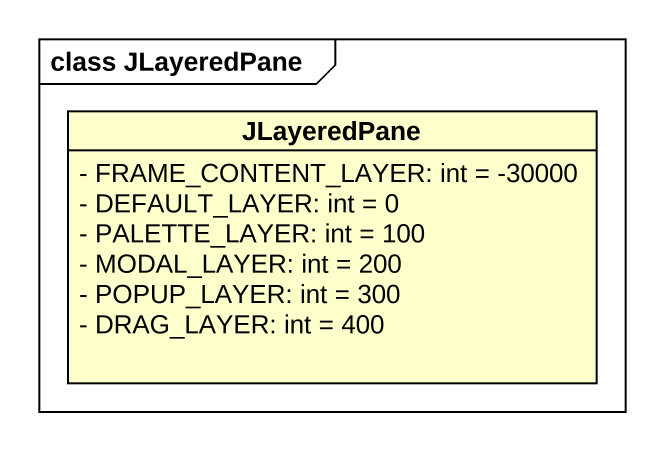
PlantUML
@startuml
mainframe class JLayeredPane
hide circle
hide empty members
skinparam classAttributeIconSize 0
class JLayeredPane {
  - FRAME_CONTENT_LAYER: int = -30000
  - DEFAULT_LAYER: int = 0
  - PALETTE_LAYER: int = 100
  - MODAL_LAYER: int = 200
  - POPUP_LAYER: int = 300
  - DRAG_LAYER: int = 400
}
@enduml
